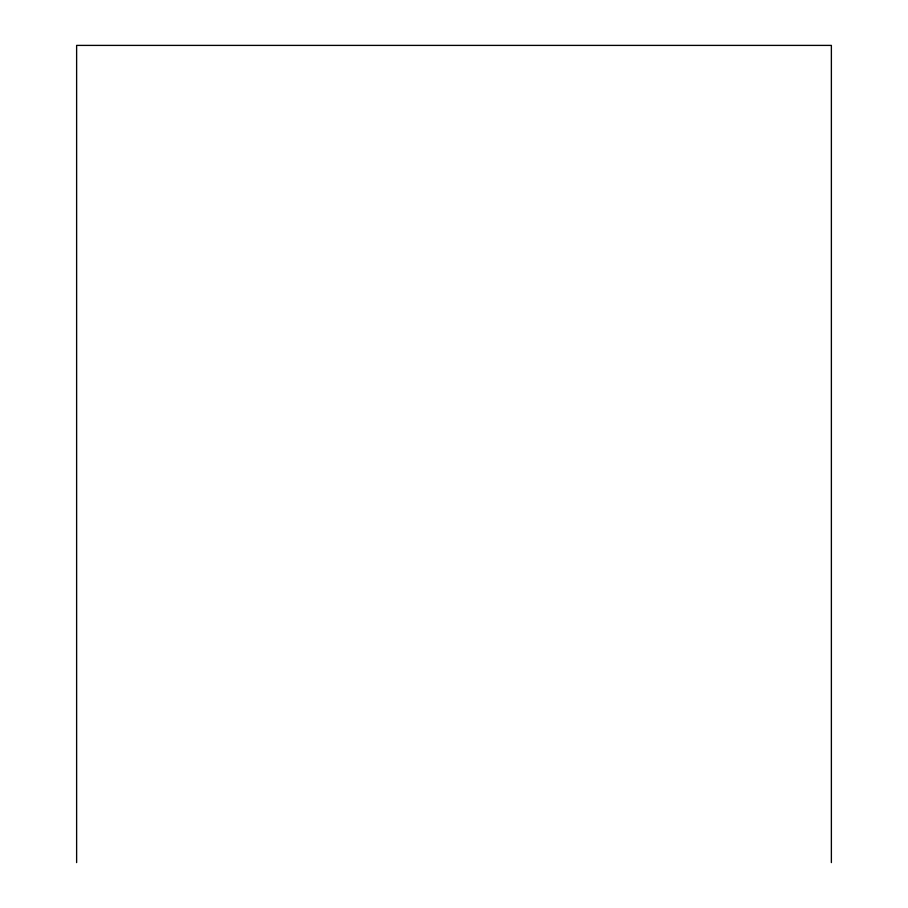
<?xml version="1.0" encoding="UTF-8"?>
<svg xmlns="http://www.w3.org/2000/svg" width="908" height="908" viewBox="0 0 908 908"><rect width="100%" height="100%" fill="white"/><g stroke="black" fill="none" stroke-linecap="round" stroke-linejoin="round"><path stroke-width="1.36" d="M831.376 862.6L831.376 45.4L76.624 45.4L76.624 862.6"/></g></svg>
